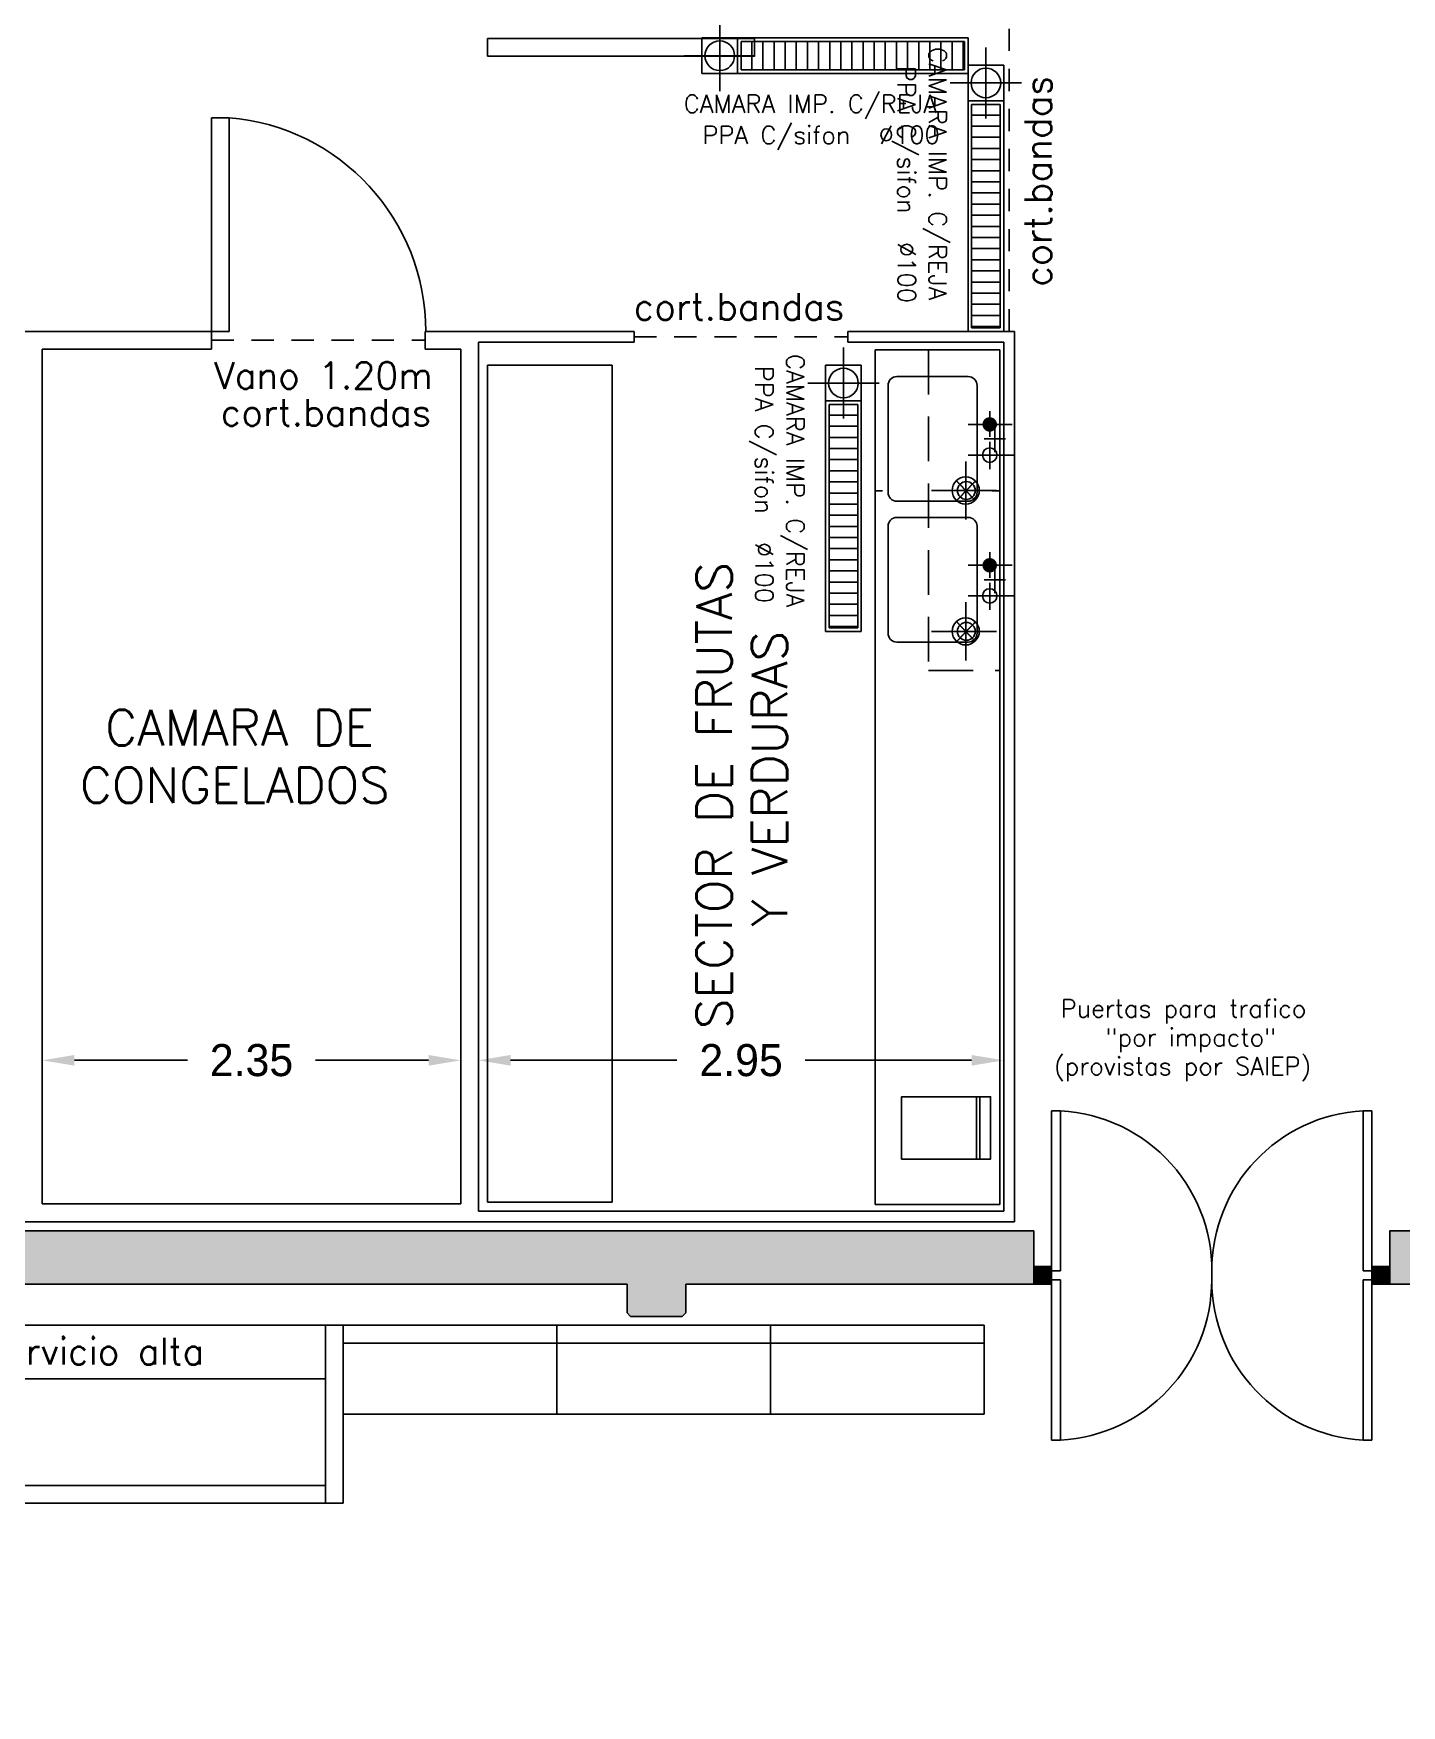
# Model space of a CAD drawing. Header units: metres. Extents: x 95 to 486, y 2972 to 3465.
# Drawn here: x 202.73 to 210.41, y 3229.39 to 3238.78 of the extents above; entities that cross this region are included whole.
import ezdxf
from ezdxf.enums import TextEntityAlignment as Align

# ---------------------------------------------------------------- set-up
doc = ezdxf.new("R2010")
doc.units = ezdxf.units.M
doc.linetypes.add('HIDDEN', pattern=[0.375, 0.25, -0.125])
doc.linetypes.add('HIDDEN2', pattern=[0.1875, 0.125, -0.0625])
for name, color, linetype in [('0_CAMARAS', 4, 'Continuous'), ('0_HOJA-CARATULA', 7, 'Continuous'), ('0_MUROS', 7, 'Continuous'), ('0_PUERTAS-VENTANAS', 3, 'Continuous'), ('C_COTAS', 5, 'Continuous'), ('E_GONDOLAS', 1, 'Continuous'), ('E_INOXIGAS', 1, 'Continuous'), ('I_DESAGUES', 224, 'Continuous'), ('T_TEXTOS', 3, 'Continuous'), ('T_TEXTOS-EQUIPAMIENTO', 5, 'Continuous')]:
    doc.layers.add(name, color=color, linetype=linetype)
doc.styles.add('ROMANS', font='romans.shx', dxfattribs={"width": 0.8, "height": 0.15})
doc.dimstyles.new('STANDARD$0', dxfattribs={"dimtxt": 0.2, "dimasz": 0.18, "dimexe": 0.18, "dimexo": 0.0625, "dimgap": 0.09, "dimtad": 0, "dimzin": 0, "dimdsep": 46, "dimtxsty": 'ROMANS', "dimblk": 'OBLIQUE', "dimsah": 1, "dimcen": 0.09, "dimse1": 1, "dimse2": 1, "dimadec": 0, "dimazin": 0, "dimtfac": 1, "dimtofl": 0, "dimtmove": 0, "dimatfit": 3, "dimldrblk": 'OBLIQUE', "dimfxl": 1, "dimtolj": 1, "dimtzin": 0, "dimarcsym": 0})

# ---------------------------------------------------------------- blocks, each defined once
blk = doc.blocks.new('*D198')
at = {"layer": 'C_COTAS', "color": 0, "lineweight": -2, "transparency": 16777216}
for p, q in [((202.7774, 3232.2678), (202.7774, 3233.1916)), ((205.1274, 3232.2678), (205.1274, 3233.1916)), ((202.9574, 3233.0116), (203.5924, 3233.0116)), ((204.9474, 3233.0116), (204.3124, 3233.0116))]:
    blk.add_line(p, q, dxfattribs=at)
at = {"layer": 'C_COTAS', "color": 0, "transparency": 16777216}
for points in [[(202.9574, 3233.0416), (202.9574, 3232.9816), (202.7774, 3233.0116)], [(204.9474, 3233.0416), (204.9474, 3232.9816), (205.1274, 3233.0116)]]:
    blk.add_solid(points, dxfattribs=at)
at = {"layer": 'DEFPOINTS', "color": 0, "transparency": 16777216}
for p in [(205.1274, 3233.0116), (202.7774, 3232.2053), (205.1274, 3232.2053)]:
    blk.add_point(p, dxfattribs=at)
at = {"layer": 'C_COTAS', "color": 0, "transparency": 16777216, "insert": (203.9524, 3233.0116), "char_height": 0.18, "attachment_point": 5}
blk.add_mtext('\\A1;2.35', dxfattribs=at)
blk = doc.blocks.new('*D199')
at = {"layer": 'C_COTAS', "color": 0, "lineweight": -2, "transparency": 16777216}
for p, q in [((205.2274, 3232.2278), (205.2274, 3233.1916)), ((208.1774, 3232.2278), (208.1774, 3233.1916)), ((205.4074, 3233.0116), (206.3424, 3233.0116)), ((207.9974, 3233.0116), (207.0624, 3233.0116))]:
    blk.add_line(p, q, dxfattribs=at)
at = {"layer": 'C_COTAS', "color": 0, "transparency": 16777216}
for points in [[(205.4074, 3233.0416), (205.4074, 3232.9816), (205.2274, 3233.0116)], [(207.9974, 3233.0416), (207.9974, 3232.9816), (208.1774, 3233.0116)]]:
    blk.add_solid(points, dxfattribs=at)
at = {"layer": 'DEFPOINTS', "color": 0, "transparency": 16777216}
for p in [(208.1774, 3233.0116), (205.2274, 3232.1653), (208.1774, 3232.1653)]:
    blk.add_point(p, dxfattribs=at)
at = {"layer": 'C_COTAS', "color": 0, "transparency": 16777216, "insert": (206.7024, 3233.0116), "char_height": 0.18, "attachment_point": 5}
blk.add_mtext('\\A1;2.95', dxfattribs=at)
blk = doc.blocks.new('BALANZA')
at = {"color": 3}
for p, q in [((0, -0.06), (0.35, -0.06)), ((0, -0.08), (0.35, -0.08))]:
    blk.add_line(p, q, dxfattribs=at)
blk.add_lwpolyline([(0, -0.5), (0, 0), (0.35, 0), (0.35, -0.5)], close=True, dxfattribs=at)
blk = doc.blocks.new('70X50')
at = {"color": 1}
for p, q in [((0.0373, 0), (0, 0)), ((0, -0.0422), (0, 0)), ((0.4189, -0.1775), (0.4189, 0.0695)), ((0.5, -0.0877), (0.5, 0.0323)), ((0.5912, -0.1775), (0.5912, 0.078)), ((0.3446, -0.0563), (0.4893, -0.0563)), ((0.435, -0.0277), (0.575, -0.0277)), ((0.5168, -0.0563), (0.6694, -0.0563)), ((0.79, -0.0181), (0.79, -0.3831)), ((0.6268, -0.1913), (0.9532, -0.1913)), ((0, -0.6578), (0, -0.7)), ((0.0373, -0.7), (0, -0.7))]:
    blk.add_line(p, q, dxfattribs=at)
at = {"color": 4, "const_width": 0.0407}
blk.add_lwpolyline([(0.3986, -0.0563, 1), (0.4393, -0.0563, 1)], format="xyb", close=True, dxfattribs=at)
at = {"color": 3}
blk.add_lwpolyline([(0.15, -0.5777), (0.15, -0.1777, -0.414214), (0.2, -0.1277), (0.8, -0.1277, -0.414214), (0.85, -0.1777), (0.85, -0.5777, -0.414214), (0.8, -0.6277), (0.2, -0.6277, -0.414214)], format="xyb", close=True, dxfattribs=at)
at = {"color": 4, "const_width": 0.008}
for points in [[(0.8452, -0.1385), (0.7347, -0.244)], [(0.7366, -0.1367), (0.847, -0.2421)]]:
    blk.add_lwpolyline(points, dxfattribs=at)
at = {"color": 4}
for centre, radius in [((0.5912, -0.0563), 0.0407), ((0.79, -0.1913), 0.0764)]:
    blk.add_circle(centre, radius, dxfattribs=at)
at = {"color": 2}
blk.add_circle((0.79, -0.1877), 0.05, dxfattribs=at)

msp = doc.modelspace()

# ---------------------------------------------------------------- hatches: boundary and pattern name
at = {"layer": '0_MUROS'}
for points in [[(201.8321, 3231.7536), (201.8321, 3231.5736), (202.1621, 3231.5736), (202.1621, 3231.7536), (206.0621, 3231.7536), (206.0621, 3231.5936), (206.0821, 3231.5736), (206.3721, 3231.5736), (206.3921, 3231.5936), (206.3921, 3231.7536), (208.3461, 3231.7536), (208.3461, 3232.0536), (193.0174, 3232.0536), (193.0174, 3231.7536), (196.0621, 3231.7536), (196.0621, 3231.6536), (196.0821, 3231.6336), (196.3221, 3231.6336), (196.3421, 3231.6536), (196.3421, 3231.7536)], [(210.3461, 3232.0536), (210.3461, 3231.7536), (211.6461, 3231.7536), (211.6461, 3232.0536)]]:
    msp.add_hatch(color=256, dxfattribs=at).paths.add_polyline_path(points)

# ---------------------------------------------------------------- linework, layer by layer
at = {"layer": '0_CAMARAS', "color": 3, "linetype": 'HIDDEN2'}
for p, q in [((208.2074, 3237.1053), (208.2074, 3238.8036)), ((203.7274, 3237.0553), (204.9274, 3237.0553)), ((206.1024, 3237.0753), (207.3024, 3237.0753))]:
    msp.add_line(p, q, dxfattribs=at)
at = {"layer": '0_CAMARAS'}
for p, q in [((205.2774, 3238.751), (206.7774, 3238.751)), ((205.2774, 3238.651), (205.2774, 3238.751)), ((206.7774, 3238.751), (206.7774, 3238.651)), ((205.2774, 3238.651), (206.7774, 3238.651)), ((203.7274, 3237.1053), (203.7274, 3238.3053)), ((203.7274, 3238.3053), (203.8274, 3238.3053)), ((203.8274, 3237.1053), (203.8274, 3238.3053)), ((203.7274, 3237.1053), (202.4774, 3237.1053)), ((203.7274, 3237.1053), (203.8274, 3237.1053)), ((203.7274, 3237.0053), (203.7274, 3237.1053)), ((204.9274, 3237.0053), (204.9274, 3237.1053)), ((206.1024, 3237.1053), (204.9274, 3237.1053)), ((206.1024, 3237.0453), (206.1024, 3237.1053)), ((206.1024, 3237.0453), (206.1024, 3237.1053)), ((208.1774, 3237.1053), (207.3024, 3237.1053)), ((207.3024, 3237.0453), (207.3024, 3237.1053)), ((208.1774, 3237.1053), (208.2374, 3237.1053)), ((208.2374, 3232.1053), (208.2374, 3237.1053)), ((203.7274, 3237.0053), (202.7774, 3237.0053)), ((202.7774, 3237.0053), (202.7774, 3232.2053)), ((205.1274, 3237.0053), (204.9274, 3237.0053)), ((205.1274, 3232.2053), (205.1274, 3237.0053)), ((205.2274, 3232.1653), (205.2274, 3237.0453)), ((206.1024, 3237.0453), (205.2274, 3237.0453)), ((208.1774, 3237.0453), (207.3024, 3237.0453)), ((208.1774, 3232.1653), (208.1774, 3237.0453)), ((202.7774, 3232.2053), (205.1274, 3232.2053)), ((195.8361, 3232.1053), (203.3374, 3232.1053)), ((200.2274, 3232.1053), (205.2274, 3232.1053)), ((208.1774, 3232.1653), (205.2274, 3232.1653)), ((208.2374, 3232.1053), (205.2274, 3232.1053))]:
    msp.add_line(p, q, dxfattribs=at)
at = {"layer": '0_CAMARAS', "color": 5}
msp.add_arc((203.7274, 3237.1053), 1.2042, 0, 85.23636, dxfattribs=at)
at = {"layer": '0_HOJA-CARATULA'}
msp.add_circle((196.2281, 3222.4589), 101.1095, dxfattribs=at)
at = {"layer": '0_MUROS'}
for p, q in [((208.3461, 3232.0536), (193.0174, 3232.0536)), ((202.9521, 3232.0536), (205.2361, 3232.0536)), ((208.3461, 3231.7536), (208.3461, 3232.0536)), ((211.6461, 3232.0536), (210.3461, 3232.0536)), ((210.3461, 3231.7536), (210.3461, 3232.0536)), ((208.4461, 3231.8536), (208.3461, 3231.8536)), ((210.3461, 3231.8536), (210.2461, 3231.8536)), ((202.1621, 3231.7536), (206.0621, 3231.7536)), ((206.0621, 3231.5936), (206.0621, 3231.7536)), ((206.3921, 3231.7536), (208.3461, 3231.7536)), ((206.3921, 3231.5936), (206.3921, 3231.7536)), ((208.4461, 3231.7536), (208.3461, 3231.7536)), ((210.3461, 3231.7536), (210.2461, 3231.7536)), ((210.3461, 3231.7536), (211.6461, 3231.7536)), ((206.0821, 3231.5736), (206.0621, 3231.5936)), ((206.3721, 3231.5736), (206.0821, 3231.5736)), ((206.3921, 3231.5936), (206.3721, 3231.5736))]:
    msp.add_line(p, q, dxfattribs=at)
at = {"layer": '0_MUROS', "ltscale": 0.25}
for p, q in [((210.3461, 3231.8536), (210.3461, 3232.0536)), ((210.2461, 3231.7536), (210.2461, 3231.8536)), ((210.2461, 3231.8536), (210.3461, 3231.8536))]:
    msp.add_line(p, q, dxfattribs=at)
msp.add_lwpolyline([(210.2461, 3231.8536), (210.3461, 3231.8536), (210.3461, 3232.0536), (215.2421, 3232.0536), (215.2421, 3232.4336), (216.9461, 3232.4336), (216.9461, 3230.2336), (216.6461, 3230.2336), (216.6461, 3231.7536), (210.2461, 3231.7536), (210.2461, 3231.8536)], dxfattribs=at)
at = {"layer": '0_MUROS'}
for points in [[(208.3461, 3231.7536), (208.3461, 3231.8536), (208.4461, 3231.7536), (208.4461, 3231.8536)], [(210.2461, 3231.8536), (210.3461, 3231.8536), (210.2461, 3231.7536), (210.3461, 3231.7536)]]:
    msp.add_solid(points, dxfattribs=at)
at = {"layer": '0_PUERTAS-VENTANAS'}
for p, q in [((208.4461, 3231.8286), (208.4461, 3232.7286)), ((208.4961, 3232.7286), (208.4461, 3232.7286)), ((208.4961, 3231.8286), (208.4961, 3232.7286)), ((210.1961, 3231.8286), (210.1961, 3232.7286)), ((210.2461, 3232.7286), (210.1961, 3232.7286)), ((210.2461, 3231.8286), (210.2461, 3232.7286)), ((208.4961, 3231.8286), (208.4461, 3231.8286)), ((208.4461, 3231.7786), (208.4461, 3231.8286)), ((210.2461, 3231.8286), (210.1961, 3231.8286)), ((210.2461, 3231.7786), (210.2461, 3231.8286)), ((208.4961, 3231.7786), (208.4461, 3231.7786)), ((208.4461, 3231.7786), (208.4461, 3230.8786)), ((208.4961, 3231.7786), (208.4961, 3230.8786)), ((210.2461, 3231.7786), (210.1961, 3231.7786)), ((210.1961, 3231.7786), (210.1961, 3230.8786)), ((210.2461, 3231.7786), (210.2461, 3230.8786)), ((208.4961, 3230.8786), (208.4461, 3230.8786)), ((210.2461, 3230.8786), (210.1961, 3230.8786))]:
    msp.add_line(p, q, dxfattribs=at)
at = {"layer": '0_PUERTAS-VENTANAS', "color": 5}
for centre, start, end in [((208.4476, 3231.8299), 356.73175, 86.90859), ((210.2461, 3231.83), 93.18467, 180.08848), ((208.4461, 3231.7772), 273.18467, 0.08848), ((210.2461, 3231.7772), 179.91152, 266.81533)]:
    msp.add_arc(centre, 0.9, start, end, dxfattribs=at)
at = {"layer": 'E_GONDOLAS'}
for p, q in [((199.4674, 3231.5236), (204.4674, 3231.5236)), ((204.3674, 3231.5236), (204.3674, 3230.5236)), ((204.4674, 3231.5236), (204.4674, 3230.5236)), ((204.4674, 3231.5236), (204.4674, 3230.5236)), ((208.0674, 3231.5236), (204.4674, 3231.5236)), ((204.4674, 3231.0236), (204.4674, 3231.5236)), ((205.6674, 3231.0236), (205.6674, 3231.5236)), ((206.8674, 3231.0236), (206.8674, 3231.5236)), ((208.0674, 3231.0236), (208.0674, 3231.5236)), ((208.0674, 3231.4236), (204.4674, 3231.4236)), ((204.3674, 3231.2236), (199.5674, 3231.2236)), ((208.0674, 3231.0236), (204.4674, 3231.0236)), ((204.3674, 3230.6236), (199.5674, 3230.6236)), ((199.4674, 3230.5236), (204.4674, 3230.5236))]:
    msp.add_line(p, q, dxfattribs=at)
at = {"layer": 'E_INOXIGAS'}
for p, q in [((207.4554, 3237.0017), (207.4554, 3232.2017)), ((207.4554, 3237.0017), (208.1554, 3237.0017)), ((208.1554, 3232.2017), (208.1554, 3237.0017)), ((205.2774, 3236.9153), (205.2774, 3232.2153)), ((205.9774, 3236.9153), (205.2774, 3236.9153)), ((205.9774, 3232.2153), (205.9774, 3236.9153)), ((205.9774, 3232.2153), (205.2774, 3232.2153)), ((207.4554, 3232.2017), (208.1554, 3232.2017))]:
    msp.add_line(p, q, dxfattribs=at)
at = {"layer": 'E_INOXIGAS', "color": 2, "linetype": 'HIDDEN'}
msp.add_lwpolyline([(208.1554, 3237.0017), (207.7554, 3237.0017), (207.7554, 3235.2017), (208.1554, 3235.2017)], close=True, dxfattribs=at)
at = {"layer": 'I_DESAGUES'}
for p, q in [((206.5824, 3238.8536), (206.5824, 3238.4536)), ((206.6824, 3238.7536), (206.4824, 3238.7536)), ((206.4824, 3238.7536), (206.4824, 3238.5536)), ((206.6824, 3238.7536), (207.9774, 3238.7536)), ((206.6824, 3238.5536), (206.6824, 3238.7536)), ((206.6824, 3238.5536), (206.6824, 3238.7536)), ((206.7024, 3238.7336), (207.9574, 3238.7336)), ((206.7024, 3238.5736), (206.7024, 3238.7336)), ((206.7626, 3238.5736), (206.7626, 3238.7336)), ((206.8251, 3238.5736), (206.8251, 3238.7336)), ((206.8876, 3238.5736), (206.8876, 3238.7336)), ((206.9501, 3238.5736), (206.9501, 3238.7336)), ((207.0126, 3238.5736), (207.0126, 3238.7336)), ((207.0751, 3238.5736), (207.0751, 3238.7336)), ((207.1376, 3238.5736), (207.1376, 3238.7336)), ((207.2001, 3238.5736), (207.2001, 3238.7336)), ((207.2626, 3238.5736), (207.2626, 3238.7336)), ((207.3251, 3238.5736), (207.3251, 3238.7336)), ((207.3876, 3238.5736), (207.3876, 3238.7336)), ((207.4501, 3238.5736), (207.4501, 3238.7336)), ((207.5126, 3238.5736), (207.5126, 3238.7336)), ((207.5751, 3238.5736), (207.5751, 3238.7336)), ((207.6376, 3238.5736), (207.6376, 3238.7336)), ((207.7001, 3238.5736), (207.7001, 3238.7336)), ((207.7626, 3238.5736), (207.7626, 3238.7336)), ((207.8251, 3238.5736), (207.8251, 3238.7336)), ((207.8876, 3238.5736), (207.8876, 3238.7336)), ((207.9501, 3238.5736), (207.9501, 3238.7336)), ((207.9574, 3238.7336), (207.9574, 3238.5736)), ((207.9774, 3238.7536), (207.9774, 3238.5536)), ((208.0774, 3238.7004), (208.0774, 3238.3004)), ((206.3824, 3238.6536), (206.7824, 3238.6536)), ((207.9774, 3238.6004), (207.9774, 3238.4003)), ((208.1774, 3238.6004), (207.9774, 3238.6004)), ((208.1774, 3238.4003), (208.1774, 3238.6004)), ((206.4824, 3238.5536), (206.6824, 3238.5536)), ((207.9774, 3238.5536), (206.6824, 3238.5536)), ((207.9574, 3238.5736), (206.7024, 3238.5736)), ((208.2774, 3238.5004), (207.8774, 3238.5004)), ((207.9774, 3237.1053), (207.9774, 3238.4003)), ((207.9774, 3238.4003), (208.1774, 3238.4003)), ((207.9774, 3238.4003), (208.1774, 3238.4003)), ((208.1774, 3238.4003), (208.1774, 3237.1053)), ((207.9974, 3237.1253), (207.9974, 3238.3803)), ((207.9974, 3238.3803), (208.1574, 3238.3803)), ((207.9974, 3238.3202), (208.1574, 3238.3202)), ((208.1574, 3238.3803), (208.1574, 3237.1253)), ((207.9974, 3238.2577), (208.1574, 3238.2577)), ((207.9974, 3238.1952), (208.1574, 3238.1952)), ((207.9974, 3238.1327), (208.1574, 3238.1327)), ((207.9974, 3238.0702), (208.1574, 3238.0702)), ((207.9974, 3238.0077), (208.1574, 3238.0077)), ((207.9974, 3237.9452), (208.1574, 3237.9452)), ((207.9974, 3237.8827), (208.1574, 3237.8827)), ((207.9974, 3237.8202), (208.1574, 3237.8202)), ((207.9974, 3237.7577), (208.1574, 3237.7577)), ((207.9974, 3237.6952), (208.1574, 3237.6952)), ((207.9974, 3237.6327), (208.1574, 3237.6327)), ((207.9974, 3237.5702), (208.1574, 3237.5702)), ((207.9974, 3237.5077), (208.1574, 3237.5077)), ((207.9974, 3237.4452), (208.1574, 3237.4452)), ((207.9974, 3237.3827), (208.1574, 3237.3827)), ((207.9974, 3237.3202), (208.1574, 3237.3202)), ((207.9974, 3237.2577), (208.1574, 3237.2577)), ((207.9974, 3237.1952), (208.1574, 3237.1952)), ((208.1774, 3237.1053), (207.9774, 3237.1053)), ((207.9974, 3237.1327), (208.1574, 3237.1327)), ((208.1574, 3237.1253), (207.9974, 3237.1253)), ((207.2774, 3237.0153), (207.2774, 3236.6153)), ((207.1774, 3236.9153), (207.1774, 3236.7153)), ((207.3774, 3236.9153), (207.1774, 3236.9153)), ((207.3774, 3236.7153), (207.3774, 3236.9153)), ((207.4774, 3236.8153), (207.0774, 3236.8153)), ((207.1774, 3235.4203), (207.1774, 3236.7153)), ((207.1774, 3236.7153), (207.3774, 3236.7153)), ((207.1774, 3236.7153), (207.3774, 3236.7153)), ((207.3774, 3236.7153), (207.3774, 3235.4203)), ((207.1974, 3235.4403), (207.1974, 3236.6953)), ((207.1974, 3236.6953), (207.3574, 3236.6953)), ((207.1974, 3236.6351), (207.3574, 3236.6351)), ((207.3574, 3236.6953), (207.3574, 3235.4403)), ((207.1974, 3236.5726), (207.3574, 3236.5726)), ((207.1974, 3236.5101), (207.3574, 3236.5101)), ((207.1974, 3236.4476), (207.3574, 3236.4476)), ((207.1974, 3236.3851), (207.3574, 3236.3851)), ((207.1974, 3236.3226), (207.3574, 3236.3226)), ((207.1974, 3236.2601), (207.3574, 3236.2601)), ((207.1974, 3236.1976), (207.3574, 3236.1976)), ((207.1974, 3236.1351), (207.3574, 3236.1351)), ((207.1974, 3236.0726), (207.3574, 3236.0726)), ((207.1974, 3236.0101), (207.3574, 3236.0101)), ((207.1974, 3235.9476), (207.3574, 3235.9476)), ((207.1974, 3235.8851), (207.3574, 3235.8851)), ((207.1974, 3235.8226), (207.3574, 3235.8226)), ((207.1974, 3235.7601), (207.3574, 3235.7601)), ((207.1974, 3235.6976), (207.3574, 3235.6976)), ((207.1974, 3235.6351), (207.3574, 3235.6351)), ((207.1974, 3235.5726), (207.3574, 3235.5726)), ((207.1974, 3235.5101), (207.3574, 3235.5101)), ((207.3774, 3235.4203), (207.1774, 3235.4203)), ((207.1974, 3235.4476), (207.3574, 3235.4476)), ((207.3574, 3235.4403), (207.1974, 3235.4403))]:
    msp.add_line(p, q, dxfattribs=at)
for centre in [(206.5824, 3238.6536), (208.0774, 3238.5004), (207.2774, 3236.8153)]:
    msp.add_circle(centre, 0.0833, dxfattribs=at)

# ---------------------------------------------------------------- block references
at = {"layer": 'E_INOXIGAS', "rotation": 270}
for p in [(208.1554, 3237.0017), (208.1554, 3236.2106)]:
    msp.add_blockref('70X50', p, dxfattribs=at)
at = {"layer": 'E_INOXIGAS', "xscale": -1, "rotation": 270}
msp.add_blockref('BALANZA', (208.1039, 3232.4572), dxfattribs=at)

# ---------------------------------------------------------------- texts
at = {"layer": 'I_DESAGUES', "style": 'ROMANS'}
for s, p in [('CAMARA IMP. C/REJA', (207.7571, 3238.7023)), ('PPA C/sifon', (207.5818, 3238.5977)), ('%%c100', (207.5831, 3237.6074)), ('PPA C/sifon', (206.7818, 3236.9127)), ('CAMARA IMP. C/REJA', (206.9571, 3236.9782)), ('%%c100', (206.7831, 3235.9224))]:
    msp.add_text(s, height=0.1, rotation=270, dxfattribs=at).set_placement(p)
for s, p in [('CAMARA IMP. C/REJA', (206.3805, 3238.3333)), ('PPA C/sifon', (206.4851, 3238.158)), ('%%c100', (207.4754, 3238.1593))]:
    msp.add_text(s, height=0.1, dxfattribs=at).set_placement(p)
at = {"layer": 'T_TEXTOS', "style": 'ROMANS'}
for s, p in [('SECTOR DE FRUTAS', (206.6513, 3233.1869)), ('Y VERDURAS', (206.9622, 3233.7612))]:
    msp.add_text(s, height=0.2, rotation=90, dxfattribs=at).set_placement(p)
for s, p in [('CAMARA DE  ', (203.1305, 3234.7798)), ('CONGELADOS', (202.9886, 3234.4568))]:
    msp.add_text(s, height=0.2, dxfattribs=at).set_placement(p)
at = {"layer": 'T_TEXTOS-EQUIPAMIENTO', "style": 'ROMANS'}
msp.add_text('cort.bandas', height=0.15, rotation=90, dxfattribs=at).set_placement((208.3702, 3237.9485), align=Align.MIDDLE_CENTER)
for s, p in [('cort.bandas', (206.6906, 3237.2444)), ('Vano 1.20m', (204.3559, 3236.8579)), ('cort.bandas', (204.3704, 3236.6499))]:
    msp.add_text(s, height=0.15, dxfattribs=at).set_placement(p, align=Align.MIDDLE_CENTER)
for s, height, p in [('Puertas para trafico', 0.1, (208.4976, 3233.2525)), ('"por impacto"', 0.1, (208.749, 3233.0906)), ('(provistas por SAIEP)', 0.1, (208.461, 3232.9287)), ('Autoservicio alta', 0.15, (202.0215, 3231.3026))]:
    msp.add_text(s, height=height, dxfattribs=at).set_placement(p)

# ---------------------------------------------------------------- dimensions: what is measured, and where the dimension line sits
at = {"layer": 'C_COTAS'}
for base, p1, p2, picture, middle in [((205.1274, 3233.0116), (202.7774, 3232.2053), (205.1274, 3232.2053), '*D198', (203.9524, 3233.0116)), ((208.1774, 3233.0116), (205.2274, 3232.1653), (208.1774, 3232.1653), '*D199', (206.7024, 3233.0116))]:
    dim = msp.add_linear_dim(base=base, p1=p1, p2=p2, dimstyle='STANDARD$0', override={"dimtxt": 0.18, "dimtxsty": 'Standard', "dimsah": 0, "dimse1": 0, "dimse2": 0}, dxfattribs=at)
    dim.commit()
    dim.dimension.update_dxf_attribs({"geometry": picture, "text_midpoint": middle})

doc.saveas('drawing.dxf')
